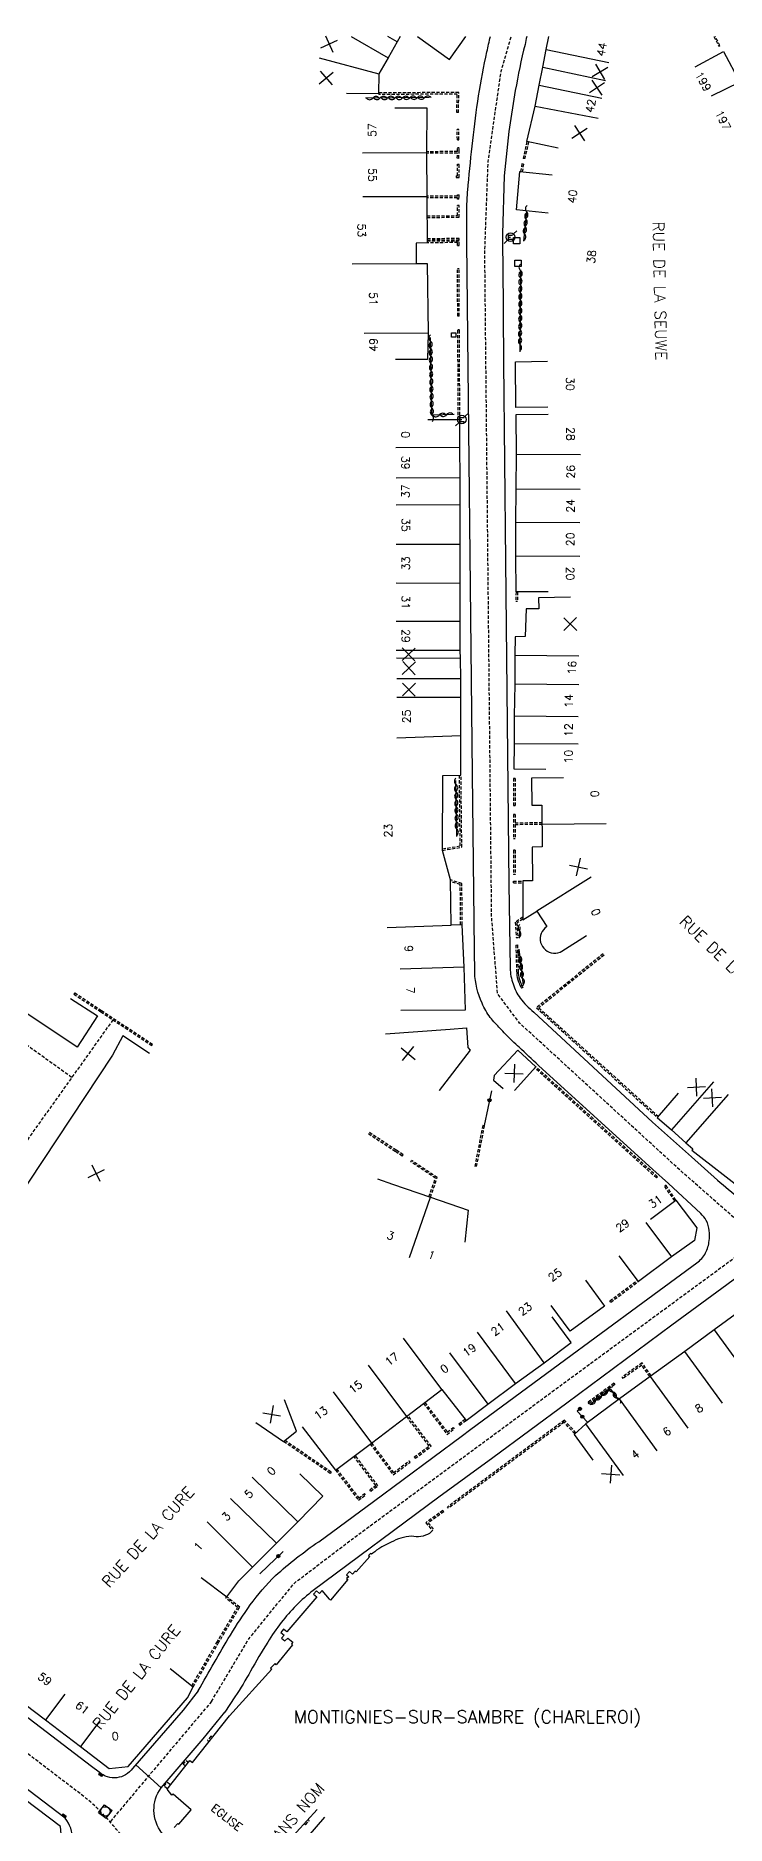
# Model space of a CAD drawing. Header units: millimetres. Extents: x 155999 to 157000, y 122000 to 123000.
# Drawn here: x 156591.9 to 156699.7, y 122720.7 to 123000.1 of the extents above; entities that cross this region are included whole.
import ezdxf
from ezdxf.enums import TextEntityAlignment as Align

# ---------------------------------------------------------------- set-up
doc = ezdxf.new("R2010")
doc.units = ezdxf.units.MM
doc.linetypes.add('DASHED', pattern=[0.75, 0.5, -0.25])
doc.layers.get('0').update_dxf_attribs({"linetype": 'CONTINUOUS'})
for name, color, linetype in [('W0001', 6, 'DASHED'), ('W0008', 7, 'CONTINUOUS'), ('W0100', 7, 'CONTINUOUS'), ('W0112', 1, 'DASHED'), ('W0310', 3, 'CONTINUOUS'), ('W0322', 7, 'CONTINUOUS'), ('W0334', 7, 'CONTINUOUS'), ('W0400', 7, 'CONTINUOUS'), ('W0420', 7, 'CONTINUOUS'), ('W0471', 7, 'CONTINUOUS'), ('W0980', 7, 'CONTINUOUS'), ('W0984', 7, 'CONTINUOUS'), ('W0989', 7, 'CONTINUOUS'), ('W0991', 7, 'CONTINUOUS'), ('W1102', 7, 'CONTINUOUS')]:
    doc.layers.add(name, color=color, linetype=linetype)
doc.styles.get("Standard").update_dxf_attribs({"font": 'romans.shx', "width": 0.85})

# ---------------------------------------------------------------- blocks, each defined once
blk = doc.blocks.new('t322o')
at = {"color": 0, "linetype": 'Continuous'}
for radius in [0.25, 0.15]:
    blk.add_circle((0, 0), radius, dxfattribs=at)
blk = doc.blocks.new('t310o')
at = {"color": 0, "linetype": 'Continuous'}
for centre, start, end in [((-0.5, 0.38), 216.8699, 323.1304), ((0.5, -0.37), 36.8699, 143.1303)]:
    blk.add_arc(centre, 0.625, start, end, dxfattribs=at)
blk = doc.blocks.new('t991o')
at = {"color": 0, "linetype": 'Continuous'}
for p, q in [((-1, 1), (1, -1)), ((-1, -1), (1, 1))]:
    blk.add_line(p, q, dxfattribs=at)
blk = doc.blocks.new('T420')
for p, q in [((0.75, 0.75), (-0.75, 0.75)), ((-0.75, 0.75), (-0.75, -0.75)), ((0.75, 0.75), (0.75, -0.75)), ((0.75, -0.75), (-0.75, -0.75))]:
    blk.add_line(p, q)
blk.add_ellipse((0, 0), major_axis=(-0.53, 0.53), ratio=1, start_param=3.926991, end_param=10.210176)
blk = doc.blocks.new('T400')
for p, q in [((-0.15, 0.3), (0.15, 0.3)), ((-0.15, -0.25), (-0.15, 0.3)), ((-0.15, 0.15), (0.15, 0.15)), ((-0.15, 0), (0.15, 0)), ((0.15, 0.3), (0.15, -0.25)), ((-0.15, -0.15), (0.15, -0.15)), ((-0.15, -0.25), (-0.15, -0.3)), ((-0.15, -0.3), (0.15, -0.3)), ((0.15, -0.3), (0.15, -0.25))]:
    blk.add_line(p, q)
blk = doc.blocks.new('T471')
for p, q in [((-0.333334, 0.333334), (-0.333334, -0.333334)), ((-0.333334, 0.333334), (0.333334, 0.333334)), ((-0.333334, 0), (0, 0)), ((0.500001, 0.500001), (1.000002, 1.000002)), ((-0.500001, -0.500001), (-1.000002, -1.000002)), ((-0.333334, -0.333334), (0.333334, -0.333334))]:
    blk.add_line(p, q)
blk.add_ellipse((0, 0), major_axis=(0.471405, 0.471405), ratio=1, start_param=5.4977871438, end_param=11.780972451)
blk = doc.blocks.new('t112o')
at = {"color": 0, "linetype": 'Continuous'}
for p, q in [((-0.5, 0.5), (0.5, 0.5)), ((-0.5, -0.5), (-0.5, 0.5)), ((0.5, 0.5), (0.5, -0.5)), ((0.5, -0.5), (-0.5, -0.5))]:
    blk.add_line(p, q, dxfattribs=at)

msp = doc.modelspace()

# ---------------------------------------------------------------- linework, layer by layer
at = {"layer": 'W0001', "flags": 128}
for points in [[(156704.85, 122812.1), (156692.52, 122822.96), (156667.46, 122845.93), (156664.02, 122850.53), (156663.09, 122862.48), (156662.02, 122966.19), (156662.54, 122980.46), (156664.58, 122994.59), (156666.14, 123000)], [(156573.29, 122854.84), (156594.89, 122839.35), (156597.51, 122837.47), (156597.51, 122837.47)], [(156603.91, 122846.44), (156584.76, 122819.6), (156568.99, 122825.82), (156562.53, 122828.48), (156540.49, 122835.17), (156512.54, 122846.91), (156499.47, 122851.11), (156492.01, 122853.5), (156492.01, 122853.5)], [(156619.32, 122739.99), (156625.18, 122749.8), (156632.27, 122758.48), (156641.02, 122765.14), (156674.27, 122789.64), (156704.85, 122812.1), (156725.44, 122827.21), (156733.48, 122833.09), (156743.2, 122840.59), (156743.2, 122840.59)], [(156619.32, 122739.99), (156603.47, 122721.2)]]:
    msp.add_lwpolyline(points, dxfattribs=at)
msp.add_lwpolyline([(157000, 122333.19), (156935.62, 122398.87), (156822.82, 122512.75), (156740.96, 122593.04), (156629.21, 122701.82, 0.081137), (156623.14, 122705.52, -0.062082), (156617.07, 122709.22), (156608.76, 122715.92, -0.05496), (156603.95, 122720.62, 0.055454), (156599.15, 122725.32), (156494.7, 122804.82), (156462.71, 122812.33)], format="xyb", dxfattribs=at)
at = {"layer": 'W0008', "flags": 128}
for points in [[(156617.26, 122741.64, -0.0102), (156622.27, 122750.35, -0.0204), (156625.38, 122755.06, -0.0444), (156629.33, 122759.65, -0.0317), (156636.07, 122764.94), (156644.61, 122771.24), (156658.53, 122781.51), (156659.61, 122782.36), (156673.71, 122792.71), (156686.73, 122802.28), (156695.14, 122808.47, 0.1101), (156696.52, 122810.04, 0.0963), (156697.08, 122811.94, 0.0561), (156697.07, 122813.52, 0.0929), (156696.63, 122815.09, 0.0831), (156695.75, 122816.19), (156690.71, 122820.87), (156688.25, 122823.07), (156670.41, 122839.32, -0.0026), (156667.4, 122842.15, -0.0167), (156665.26, 122844.21, -0.0007), (156664.44, 122845.09, -0.0228), (156662.87, 122846.81, -0.0614), (156661.6, 122849.02, -0.0995), (156660.45, 122853.85), (156660.39, 122857.33), (156660.09, 122884.85), (156659.2, 122967.82, -0.0039), (156659.22, 122971.84, -0.0198), (156659.33, 122975.77, -0.0056), (156659.43, 122976.78, -0.0128), (156661.03, 122990.72, -0.0146), (156662.36, 122997.63, -0.005811), (156662.9, 123000, -0.0302)], [(156668.57, 123000, 0.006866), (156668.31, 122998.76, 0.019), (156666.79, 122991.55), (156665.76, 122985.15), (156665.06, 122978.23), (156664.78, 122969.21), (156664.78, 122968.24, 0.0021), (156664.83, 122964.56), (156664.95, 122949.1), (156665.25, 122918.06), (156665.79, 122867.62), (156665.97, 122854.52, 0.0773), (156666.43, 122852.04, 0.0773), (156667.55, 122849.8, 0.0475), (156669.66, 122847.65), (156688.24, 122830.46), (156694.34, 122825.04), (156698.39, 122821.42, 0.0061), (156701.85, 122818.48, 0.0807)], [(156744.82, 122838.43), (156726.06, 122824.24), (156691.25, 122798.73), (156674.82, 122786.58), (156663.27, 122778.06), (156654.85, 122771.87), (156635.21, 122757.32, 0.039), (156632.53, 122754.95, 0.0293), (156630.22, 122752.32, 0.0247), (156628.1, 122749.24, 0.0101), (156625.42, 122744.73, -0.0187), (156622.99, 122740.72), (156621.38, 122738.34), (156621.38, 122738.34)]]:
    msp.add_lwpolyline(points, format="xyb", dxfattribs=at)
at = {"layer": 'W0008'}
for points in [[(156585.05, 122701.45), (156596.47, 122715.12, 0.350568), (156596.44, 122721.76), (156560.08, 122749.41), (156518.18, 122781.27, 0.471268), (156505.3, 122779.18), (156503.55, 122773.36)], [(156617.26, 122741.64), (156614.9, 122738.64), (156606.99, 122729.54, -0.442492), (156601.77, 122728.93), (156600.57, 122729.85), (156566.66, 122755.72)], [(156636.95, 122721.92), (156629.45, 122713.25), (156627.94, 122711.54, -0.309897), (156619.89, 122712.36), (156611.57, 122719.44, -0.333608), (156611.44, 122726.49), (156618.02, 122734.16), (156621.38, 122738.34)]]:
    msp.add_lwpolyline(points, format="xyb", dxfattribs=at)
at = {"layer": 'W0100', "flags": 128}
for points in [[(156648.82, 123000), (156648.34, 122999.15), (156646.9, 122996.67), (156645.45, 122994.17), (156645.43, 122991.05), (156640.43, 122991.08), (156640.43, 122991.08)], [(156651.51, 123000), (156656.5, 122996.44), (156659.07, 123000)], [(156673.51, 122982.57), (156668.61, 122983.59), (156669.89, 122989.11), (156670.51, 122992.4), (156671.07, 122995.2), (156671.62, 122997.97), (156672.03, 123000)], [(156647.94, 122988.87), (156652.94, 122988.87), (156652.93, 122981.88), (156652.98, 122974.99), (156653.03, 122967.76), (156651.29, 122967.75), (156651.3, 122964.54), (156653.03, 122964.55), (156653.19, 122953.74), (156653.09, 122949.54), (156648.09, 122949.54), (156648.09, 122949.54)], [(156671.94, 122972.41), (156666.97, 122972.93), (156667.51, 122978.92), (156672.57, 122978.39), (156672.57, 122978.39)], [(156656.84, 122953.73), (156657.5, 122953.73), (156657.51, 122953.05), (156656.84, 122953.05), (156656.84, 122953.73), (156656.84, 122953.73)], [(156671.89, 122942.12), (156666.89, 122942.05), (156666.8, 122949.22), (156671.8, 122949.28), (156671.8, 122949.28)], [(156648.9, 122847.95), (156659.02, 122848.01), (156658.79, 122854.68), (156658.46, 122861.3), (156656.74, 122861.21), (156656.68, 122868.28), (156655.41, 122872.89), (156655.46, 122884.58), (156658.3, 122884.65), (156658.29, 122890.83), (156658.3, 122896.79), (156658.27, 122899.72), (156658.21, 122902.89), (156658.17, 122904.16), (156658.17, 122908.66), (156658.16, 122914.65), (156658.19, 122920.68), (156658.15, 122926.92), (156658.15, 122931.07), (156658.14, 122935.85), (156658.11, 122940.14), (156653.11, 122940.16), (156653.11, 122940.16)], [(156671.9, 122913.27), (156666.9, 122913.26), (156666.86, 122918.9), (156666.89, 122924.16), (156666.92, 122929.36), (156666.95, 122934.79), (156666.91, 122941), (156671.91, 122941.04), (156671.91, 122941.04)], [(156675.43, 122912.44), (156670.43, 122912.34), (156670.46, 122910.65), (156668.46, 122910.61), (156668.34, 122906.29), (156666.74, 122906.26), (156666.72, 122903.38), (156666.69, 122898.86), (156666.62, 122893.85), (156666.61, 122889.56), (156666.58, 122885.63), (156671.58, 122885.61), (156671.58, 122885.61)], [(156597.3, 122849.76), (156601.5, 122847.05), (156598.34, 122842.15), (156574.51, 122858.04), (156577.22, 122862.25), (156577.22, 122862.25)], [(156609.62, 122841.18), (156605.45, 122843.94), (156603.87, 122840.94), (156586.45, 122814.63), (156584.84, 122812.33), (156589.08, 122809.68), (156589.08, 122809.68)], [(156646.5, 122844.25), (156656.59, 122844.98), (156659.14, 122845.19), (156659.39, 122842.14), (156659.75, 122841.71), (156654.9, 122835.38), (156654.9, 122835.38)], [(156666.65, 122835.39), (156670.02, 122839.09), (156667.16, 122841.7), (156663.51, 122837.76), (156663.38, 122837.03), (156664.87, 122835.71), (156664.87, 122835.71)], [(156692.23, 122834.97), (156688.93, 122831.21), (156691.18, 122829.24), (156693.43, 122827.25), (156694.52, 122826.29), (156694.35, 122826.07), (156704.17, 122818.48), (156706.33, 122818.64), (156709.62, 122821.08), (156712.79, 122823.36), (156709.87, 122827.42), (156709.87, 122827.42)], [(156732.15, 122820.39), (156729.17, 122824.4), (156724.09, 122820.66), (156717.69, 122815.87), (156711.61, 122811.47), (156705.81, 122807.2), (156707.42, 122804.98), (156703.06, 122801.82), (156697.88, 122798.04), (156693.3, 122794.65), (156687.85, 122790.76), (156683.07, 122787.24), (156677.81, 122783.37), (156675.98, 122781.7), (156678.92, 122777.66), (156678.92, 122777.66)], [(156645.23, 122821.62), (156647.6, 122820.8), (156653.54, 122818.75), (156659.42, 122816.72), (156658.9, 122811.74), (156658.9, 122811.74)], [(156687.89, 122815.3), (156691.89, 122818.3), (156695.14, 122813.97), (156694.78, 122811.96), (156691.2, 122809.42), (156686.01, 122805.57), (156683.04, 122809.59), (156683.04, 122809.59)], [(156677.73, 122805.77), (156680.7, 122801.74), (156675.36, 122797.81), (156672.39, 122801.84), (156672.39, 122801.84)], [(156633.48, 122782.86), (156638.68, 122776.13), (156644.32, 122780.34), (156649.78, 122784.49), (156655.31, 122788.7), (156659.09, 122783.88), (156662.5, 122786.43), (156666.84, 122789.65), (156671.29, 122792.89), (156675.52, 122796.04), (156672.54, 122800.05), (156672.54, 122800.05)], [(156617.71, 122759.33), (156621.71, 122756.33), (156623.6, 122758.85), (156625.71, 122760.97), (156629.49, 122764.72), (156632.82, 122768.06), (156636.71, 122772.06), (156633.12, 122775.54), (156633.12, 122775.54)]]:
    msp.add_lwpolyline(points, dxfattribs=at)
at = {"layer": 'W0100'}
for points in [[(156694.9, 122995.28), (156699.3, 122997.65), (156701.87, 122992.9), (156703.08, 122990.45)], [(156626.23, 122783.55), (156630.56, 122780.6), (156632.58, 122782.2), (156630.72, 122787.1)], [(156583.52, 122702.7), (156587.49, 122708.46), (156588.07, 122708.06), (156589.92, 122710.75), (156590.15, 122710.59), (156593.31, 122714.28), (156596, 122717.47), (156595.7, 122720.46), (156586.31, 122727.59), (156580.8, 122731.71), (156575.06, 122736.1), (156570.11, 122739.91), (156565, 122743.83), (156559.58, 122747.89), (156555.6, 122750.93), (156551.74, 122753.89), (156547.1, 122757.37), (156544.1, 122753.37)], [(156587.14, 122741.87), (156593.37, 122737.13), (156598.85, 122732.96), (156603.35, 122729.54), (156606.32, 122729.85), (156615.55, 122740.58), (156616.47, 122742.28)], [(156613.5, 122720.31), (156614.05, 122720.95), (156614.22, 122720.82), (156616.16, 122723.06), (156613.32, 122725.53), (156613.14, 122725.35), (156612.39, 122726.29), (156615.95, 122730.79), (156616.37, 122730.46), (156622.12, 122737.74)], [(156635.81, 122723.09), (156630.99, 122717.83)]]:
    msp.add_lwpolyline(points, dxfattribs=at)
at = {"layer": 'W0100', "flags": 128}
for points in [[(156674.32, 122884.22), (156669.32, 122884.18), (156669.35, 122879.94), (156670.93, 122879.95), (156671, 122873.44), (156669.42, 122873.42), (156669.46, 122868.15), (156667.95, 122868.13), (156667.96, 122862.03), (156670.16, 122863.41), (156671.7, 122860.99, 0.7143), (156672.76, 122856.84, 0.1584), (156674.08, 122857.17), (156677.93, 122859.6), (156677.93, 122859.6)], [(156653.83, 122766.68), (156653.4, 122766.24, -0.1862), (156650.56, 122765.8, 0.105), (156647.38, 122764.85, 0.0287), (156645.76, 122764.02, 0.0235), (156644.51, 122763.15), (156644.34, 122762.97), (156644.17, 122763.11), (156643.87, 122762.77), (156644.05, 122762.61), (156641.94, 122760.21), (156641.77, 122760.35), (156641.35, 122759.87), (156640.86, 122760.29), (156640.42, 122759.78), (156640.77, 122759.47), (156640.43, 122759.2), (156640.62, 122759.04), (156637.91, 122755.83), (156637.75, 122755.96), (156636.63, 122757.34), (156636.21, 122756.87), (156635.71, 122757.27), (156635.28, 122756.77), (156635.77, 122756.34), (156631.09, 122750.87), (156630.59, 122751.28), (156630.16, 122750.78), (156630.66, 122750.36), (156630.25, 122749.87), (156630.77, 122749.44), (156631.25, 122749.89), (156632.02, 122749.26), (156631.82, 122749), (156631.98, 122748.84), (156629.43, 122745.72), (156629.25, 122745.9), (156628.54, 122745.2), (156628.72, 122745.04), (156622.12, 122737.74), (156622.12, 122737.74)]]:
    msp.add_lwpolyline(points, format="xyb", dxfattribs=at)
at = {"layer": 'W0112'}
for p, q in [((156657.96, 122991.28), (156645.48, 122991.19)), ((156645.48, 122991.19), (156645.48, 122990.94)), ((156657.71, 122991.02), (156645.48, 122990.94)), ((156657.65, 122988.13), (156657.71, 122991.02)), ((156657.9, 122988.12), (156657.96, 122991.28)), ((156657.9, 122988.12), (156657.65, 122988.13)), ((156657.95, 122985.48), (156657.7, 122985.47)), ((156657.73, 122983.88), (156657.7, 122985.47)), ((156657.73, 122983.88), (156657.98, 122983.88)), ((156657.98, 122983.88), (156657.95, 122985.48)), ((156668.61, 122983.59), (156668.01, 122980.98)), ((156668.86, 122983.54), (156668.25, 122980.93)), ((156657.76, 122982.04), (156652.93, 122982.01)), ((156657.75, 122981.79), (156652.93, 122981.76)), ((156657.7, 122980.99), (156657.75, 122981.79)), ((156657.95, 122980.98), (156657.7, 122980.99)), ((156658, 122982.63), (156657.75, 122982.62)), ((156657.76, 122982.04), (156657.75, 122982.62)), ((156657.95, 122980.98), (156658.01, 122982.04)), ((156658.01, 122982.04), (156658, 122982.63)), ((156668.25, 122980.93), (156668.01, 122980.98)), ((156657.53, 122978.26), (156657.76, 122978.26)), ((156657.53, 122978.26), (156657.54, 122978.01)), ((156657.54, 122978.01), (156658.01, 122978.01)), ((156657.76, 122978.26), (156657.77, 122980.06)), ((156657.77, 122980.06), (156658.02, 122980.06)), ((156658.01, 122978.01), (156658.02, 122980.06)), ((156667.83, 122980.14), (156667.6, 122978.91)), ((156668.08, 122980.09), (156667.83, 122980.14)), ((156668.08, 122980.09), (156667.85, 122978.89)), ((156657.74, 122975.08), (156652.98, 122975.06)), ((156657.74, 122975.3), (156657.99, 122975.3)), ((156657.74, 122975.08), (156657.74, 122975.3)), ((156657.98, 122974.58), (156657.99, 122975.08)), ((156657.99, 122975.08), (156657.99, 122975.3)), ((156657.73, 122974.83), (156652.98, 122974.81)), ((156657.73, 122974.59), (156657.73, 122974.83)), ((156657.98, 122974.58), (156657.73, 122974.59)), ((156657.99, 122973.6), (156657.74, 122973.6)), ((156657.75, 122972.03), (156657.74, 122973.6)), ((156658, 122971.78), (156657.99, 122973.6)), ((156653, 122972), (156657.75, 122972.03)), ((156653, 122971.75), (156658, 122971.78)), ((156658.03, 122968.45), (156653.02, 122968.42)), ((156658.03, 122968.2), (156653.02, 122968.17)), ((156658.02, 122968.07), (156653.02, 122968.04)), ((156657.77, 122967.82), (156653.02, 122967.79)), ((156657.77, 122967.37), (156657.77, 122967.82)), ((156657.77, 122967.37), (156658.02, 122967.37)), ((156658.02, 122967.37), (156658.02, 122968.07)), ((156658.03, 122968.2), (156658.03, 122968.45)), ((156657.76, 122963.78), (156658.01, 122963.78)), ((156657.79, 122956.34), (156657.76, 122963.78)), ((156658.04, 122956.34), (156658.01, 122963.78)), ((156658.04, 122956.34), (156657.79, 122956.34)), ((156658.07, 122954.2), (156657.82, 122954.2)), ((156657.86, 122940.14), (156657.82, 122954.2)), ((156658.11, 122940.14), (156658.07, 122954.2)), ((156658.11, 122940.14), (156658.11, 122940.14)), ((156666.9, 122913.26), (156666.86, 122911.76)), ((156667.11, 122911.75), (156666.86, 122911.76)), ((156666.9, 122913.26), (156666.9, 122913.26)), ((156667.15, 122913.26), (156667.11, 122911.75)), ((156658.18, 122873.61), (156658.05, 122884.65)), ((156658.3, 122884.65), (156658.3, 122884.65)), ((156658.43, 122873.4), (156658.3, 122884.65)), ((156666.76, 122884.14), (156666.51, 122884.14)), ((156666.51, 122884.14), (156666.52, 122879.9)), ((156666.76, 122884.14), (156666.77, 122879.9)), ((156666.52, 122879.9), (156666.77, 122879.9)), ((156666.51, 122878.52), (156666.5, 122876.96)), ((156666.76, 122878.52), (156666.51, 122878.52)), ((156666.76, 122878.52), (156666.75, 122877.21)), ((156666.75, 122877.21), (156670.96, 122877.26)), ((156666.5, 122876.96), (156666.51, 122874.72)), ((156666.76, 122874.72), (156666.51, 122874.72)), ((156666.75, 122876.96), (156670.96, 122877.01)), ((156666.75, 122876.96), (156666.76, 122874.72)), ((156655.41, 122872.89), (156658.43, 122873.4)), ((156655.42, 122873.14), (156658.18, 122873.61)), ((156666.78, 122872.94), (156666.53, 122872.94)), ((156666.53, 122872.94), (156666.53, 122869.11)), ((156666.78, 122872.94), (156666.78, 122869.11)), ((156666.78, 122869.11), (156666.53, 122869.11)), ((156658.43, 122867.74), (156656.68, 122868.28)), ((156658.18, 122867.56), (156656.68, 122868.02)), ((156658.23, 122864.34), (156658.18, 122867.56)), ((156658.48, 122864.34), (156658.43, 122867.74)), ((156666.49, 122868.09), (156667.95, 122868.08)), ((156666.49, 122867.84), (156666.49, 122868.09)), ((156666.49, 122867.84), (156667.95, 122867.83)), ((156658.21, 122861.28), (156658.23, 122864.35)), ((156658.46, 122861.3), (156658.48, 122864.34)), ((156667.96, 122862.48), (156666.79, 122861.67)), ((156666.79, 122861.67), (156666.95, 122859.24)), ((156667.96, 122862.18), (156667.05, 122861.54)), ((156667.05, 122861.54), (156667.2, 122859.25)), ((156666.87, 122858.12), (156667.12, 122858.13)), ((156666.87, 122858.12), (156666.98, 122854.07)), ((156667.2, 122859.25), (156666.95, 122859.24)), ((156667.12, 122858.13), (156667.23, 122854.08)), ((156680.5, 122856.74), (156670.09, 122848.33)), ((156680.66, 122856.54), (156670.47, 122848.32)), ((156666.98, 122854.07), (156667, 122853.72)), ((156667, 122853.72), (156667.04, 122853.37)), ((156667.04, 122853.37), (156667.1, 122853.03)), ((156667.1, 122853.03), (156667.19, 122852.68)), ((156667.19, 122852.68), (156667.29, 122852.35)), ((156667.23, 122854.08), (156667.25, 122853.74)), ((156667.25, 122853.74), (156667.29, 122853.41)), ((156667.29, 122853.41), (156667.35, 122853.08)), ((156667.29, 122852.35), (156667.37, 122852.15)), ((156667.35, 122853.08), (156667.43, 122852.75)), ((156667.37, 122852.15), (156667.45, 122851.96)), ((156667.43, 122852.75), (156667.53, 122852.44)), ((156667.45, 122851.96), (156667.54, 122851.77)), ((156667.53, 122852.44), (156667.6, 122852.25)), ((156667.6, 122852.25), (156667.68, 122852.06)), ((156667.68, 122852.06), (156667.77, 122851.87)), ((156597.97, 122850.66), (156597.83, 122850.45)), ((156597.83, 122850.45), (156602.01, 122847.7)), ((156597.97, 122850.66), (156602.14, 122847.9)), ((156667.54, 122851.77), (156667.63, 122851.58)), ((156667.63, 122851.58), (156667.73, 122851.39)), ((156667.95, 122851.5), (156667.73, 122851.39)), ((156667.77, 122851.87), (156667.86, 122851.69)), ((156667.86, 122851.69), (156667.95, 122851.5)), ((156602.01, 122847.7), (156605.81, 122845.19)), ((156602.14, 122847.9), (156605.94, 122845.4)), ((156670.09, 122848.33), (156688.93, 122831.21)), ((156670.47, 122848.32), (156689.09, 122831.4)), ((156605.81, 122845.19), (156609.98, 122842.43)), ((156605.94, 122845.4), (156610.12, 122842.64)), ((156609.98, 122842.43), (156610.12, 122842.64)), ((156688.83, 122821.75), (156669.85, 122838.91)), ((156670.02, 122839.09), (156670.02, 122839.09)), ((156689, 122821.93), (156670.02, 122839.09)), ((156661.69, 122829.94), (156660.45, 122823.54)), ((156661.93, 122829.89), (156660.69, 122823.49)), ((156661.93, 122829.89), (156661.69, 122829.94)), ((156648.03, 122825.87), (156643.85, 122828.61)), ((156648.17, 122826.08), (156643.99, 122828.82)), ((156649.1, 122825.16), (156648.03, 122825.87)), ((156649.24, 122825.37), (156648.17, 122826.08)), ((156649.1, 122825.16), (156649.24, 122825.37)), ((156650.44, 122824.28), (156650.58, 122824.49)), ((156654.3, 122821.7), (156650.44, 122824.28)), ((156654.59, 122821.8), (156650.58, 122824.49)), ((156653.3, 122818.83), (156654.3, 122821.7)), ((156653.54, 122818.75), (156654.59, 122821.8)), ((156688.83, 122821.75), (156689, 122821.93)), ((156690.34, 122820.61), (156690.13, 122820.47)), ((156691.69, 122818.15), (156690.13, 122820.47)), ((156691.89, 122818.3), (156690.34, 122820.61)), ((156681.56, 122802.55), (156685.86, 122805.77)), ((156681.71, 122802.35), (156686.01, 122805.57)), ((156681.71, 122802.35), (156681.56, 122802.55)), ((156686.59, 122792.85), (156683.5, 122790.65)), ((156683.64, 122790.45), (156683.5, 122790.65)), ((156686.54, 122792.5), (156683.64, 122790.45)), ((156687.81, 122790.73), (156686.54, 122792.5)), ((156688.01, 122790.87), (156686.59, 122792.85)), ((156682.2, 122789.68), (156678.11, 122786.68)), ((156682.34, 122789.48), (156678.26, 122786.48)), ((156682.2, 122789.68), (156682.34, 122789.48)), ((156652.45, 122786.52), (156656.12, 122781.7)), ((156652.64, 122786.67), (156656.16, 122782.05)), ((156678.11, 122786.68), (156678.26, 122786.48)), ((156653.31, 122779.89), (156649.8, 122784.5)), ((156653.66, 122779.84), (156650, 122784.66)), ((156656.12, 122781.7), (156657.25, 122782.59)), ((156656.16, 122782.05), (156657.09, 122782.79)), ((156674.46, 122783.91), (156656.2, 122770.37)), ((156674.43, 122783.58), (156656.35, 122770.17)), ((156657.09, 122782.79), (156657.25, 122782.59)), ((156657.96, 122783.34), (156658.94, 122784.08)), ((156657.96, 122783.34), (156658.11, 122783.14)), ((156658.11, 122783.14), (156659.09, 122783.88)), ((156676.07, 122781.79), (156674.43, 122783.58)), ((156676.26, 122781.95), (156674.46, 122783.91)), ((156637.87, 122775.61), (156630.56, 122780.6)), ((156638.01, 122775.81), (156630.76, 122780.76)), ((156644.12, 122780.19), (156647.71, 122775.38)), ((156644.32, 122780.34), (156647.76, 122775.73)), ((156651.01, 122778.17), (156653.31, 122779.89)), ((156651.16, 122777.97), (156653.66, 122779.84)), ((156644.97, 122773.72), (156641.56, 122778.28)), ((156645.32, 122773.67), (156641.77, 122778.43)), ((156647.71, 122775.38), (156650.35, 122777.35)), ((156647.76, 122775.73), (156650.2, 122777.55)), ((156650.35, 122777.35), (156650.2, 122777.55)), ((156651.01, 122778.17), (156651.16, 122777.97)), ((156638.01, 122775.81), (156637.87, 122775.61)), ((156638.68, 122776.13), (156642.28, 122771.42)), ((156638.88, 122776.28), (156642.33, 122771.77)), ((156644.04, 122773.03), (156644.97, 122773.72)), ((156642.28, 122771.42), (156643.4, 122772.25)), ((156642.33, 122771.77), (156643.25, 122772.45)), ((156643.4, 122772.25), (156643.25, 122772.45)), ((156644.19, 122772.83), (156644.04, 122773.03)), ((156644.19, 122772.83), (156645.32, 122773.67)), ((156655.48, 122769.81), (156652.8, 122767.91)), ((156655.63, 122769.61), (156653.16, 122767.87)), ((156655.63, 122769.61), (156655.48, 122769.81)), ((156656.35, 122770.17), (156656.2, 122770.37)), ((156652.8, 122767.91), (156653.83, 122766.7)), ((156653.16, 122767.87), (156654.02, 122766.86)), ((156620.15, 122749.19), (156623.39, 122754.67)), ((156620.37, 122749.07), (156623.72, 122754.73)), ((156621.56, 122756.14), (156621.71, 122756.33)), ((156623.39, 122754.67), (156621.56, 122756.14)), ((156623.72, 122754.73), (156621.71, 122756.33)), ((156616.25, 122742.41), (156620.15, 122749.19)), ((156616.47, 122742.28), (156620.37, 122749.07))]:
    msp.add_line(p, q, dxfattribs=at)
for points in [[(156697.81, 123000), (156698.6, 122998.5), (156698.77, 122998.59), (156698.03, 123000)], [(156619.46, 122734.37), (156619.22, 122734.55), (156618.67, 122733.93), (156618.94, 122733.71)], [(156615.23, 122729.88), (156614.87, 122730.17), (156615.38, 122730.78), (156615.72, 122730.51)], [(156612.44, 122726.35), (156611.91, 122726.78), (156612.44, 122727.39), (156612.95, 122726.99)], [(156633.82, 122720.93), (156634.03, 122720.74), (156634.59, 122721.38), (156634.4, 122721.55)]]:
    msp.add_lwpolyline(points, dxfattribs=at)
at = {"layer": 'W0310'}
for p, q in [((156653.38, 122990.46), (156643.38, 122990.39)), ((156668.12, 122968.02), (156668.58, 122972.66)), ((156667.6, 122963.55), (156667.51, 122950.75)), ((156657.66, 122875.09), (156657.52, 122883.84)), ((156667.47, 122860.94), (156667.4, 122859.18)), ((156667.36, 122857.5), (156668.03, 122851.81))]:
    msp.add_line(p, q, dxfattribs=at)
at = {"layer": 'W0310', "flags": 128}
for points in [[(156657.21, 122941), (156653.77, 122940.86), (156653.53, 122953.02), (156653.53, 122953.02)], [(156678.42, 122786.34), (156681.66, 122788.77), (156682.81, 122787.15), (156682.81, 122787.15)]]:
    msp.add_lwpolyline(points, dxfattribs=at)
at = {"layer": 'W0322'}
for p, q in [((156663.08, 122835.37), (156661.92, 122829.96)), ((156626.89, 122759.9), (156630.53, 122763.42))]:
    msp.add_line(p, q, dxfattribs=at)
at = {"layer": 'W0322', "flags": 128}
msp.add_lwpolyline([(156676.9, 122785.69), (156676.46, 122785.33), (156678.05, 122783.59), (156678.05, 122783.59)], dxfattribs=at)
at = {"layer": 'W0334'}
msp.add_lwpolyline([(156611.44, 122726.49), (156607.48, 122730.1)], dxfattribs=at)
at = {"layer": 'W1102'}
for p, q in [((156641.13, 123000), (156646.9, 122996.67)), ((156648.34, 122999.15), (156646.87, 123000)), ((156671.62, 122997.97), (156681.41, 122995.94)), ((156636.12, 122996.7), (156645.45, 122994.17)), ((156671.07, 122995.2), (156680.86, 122993.16)), ((156670.51, 122992.4), (156680.3, 122990.37)), ((156701.87, 122992.9), (156697.39, 122990.68)), ((156669.89, 122989.11), (156679.71, 122987.25)), ((156642.93, 122981.84), (156652.93, 122981.88)), ((156652.98, 122974.99), (156642.98, 122974.95)), ((156641.3, 122964.5), (156651.3, 122964.54)), ((156643.19, 122953.7), (156653.19, 122953.74)), ((156648.14, 122935.81), (156658.14, 122935.85)), ((156666.95, 122934.79), (156676.95, 122934.74)), ((156658.15, 122931.07), (156648.15, 122931.03)), ((156666.92, 122929.36), (156676.92, 122929.31)), ((156648.15, 122926.88), (156658.15, 122926.92)), ((156666.89, 122924.16), (156676.89, 122924.12)), ((156658.19, 122920.68), (156648.19, 122920.68)), ((156666.86, 122918.9), (156676.86, 122918.85)), ((156648.16, 122914.66), (156658.16, 122914.65)), ((156658.17, 122908.66), (156648.17, 122908.66)), ((156648.17, 122904.17), (156658.17, 122904.16)), ((156658.21, 122902.89), (156648.21, 122902.9)), ((156666.72, 122903.38), (156676.72, 122903.3)), ((156648.27, 122899.73), (156658.27, 122899.72)), ((156658.3, 122896.79), (156648.3, 122896.8)), ((156676.69, 122898.78), (156666.69, 122898.86)), ((156676.62, 122893.77), (156666.62, 122893.85)), ((156648.3, 122890.5), (156658.29, 122890.83)), ((156676.61, 122889.48), (156666.61, 122889.56)), ((156670.96, 122877.01), (156680.96, 122877.11)), ((156678.64, 122868.71), (156670.16, 122863.41)), ((156646.75, 122860.87), (156656.74, 122861.21)), ((156658.79, 122854.68), (156648.8, 122854.34)), ((156697.78, 122836.75), (156691.18, 122829.24)), ((156700.03, 122834.76), (156693.43, 122827.25)), ((156650.27, 122809.3), (156653.54, 122818.75)), ((156687.19, 122814.77), (156691.2, 122809.42)), ((156671.29, 122792.89), (156665.4, 122800.97)), ((156655.31, 122788.7), (156649.33, 122796.71)), ((156666.84, 122789.65), (156660.89, 122797.68)), ((156697.88, 122798.04), (156703.76, 122789.95)), ((156656.5, 122794.43), (156662.5, 122786.43)), ((156699.18, 122786.57), (156693.3, 122794.65)), ((156643.8, 122792.5), (156649.78, 122784.49)), ((156687.85, 122790.76), (156693.73, 122782.67)), ((156638.33, 122788.35), (156644.32, 122780.34)), ((156688.95, 122779.15), (156683.07, 122787.24)), ((156683.69, 122775.29), (156677.81, 122783.37)), ((156625.65, 122775.03), (156632.82, 122768.06)), ((156629.49, 122764.72), (156622.31, 122771.69)), ((156625.71, 122760.97), (156618.63, 122768.03)), ((156612.86, 122745.12), (156616.47, 122742.28)), ((156596.4, 122741.11), (156593.37, 122737.13)), ((156601.88, 122736.94), (156598.85, 122732.96))]:
    msp.add_line(p, q, dxfattribs=at)

# ---------------------------------------------------------------- block references
at = {"layer": 'W0112'}
for p in [(156666.99, 122968.14), (156667.2, 122964.57)]:
    msp.add_blockref('t112o', p, dxfattribs=at)
at = {"layer": 'W0310'}
for p, rotation in [((156644.53, 122990.4), 180.4005029909156), ((156645.69, 122990.41), 180.4005029909156), ((156646.84, 122990.42), 180.4005029909156), ((156648, 122990.42), 180.4005029909156), ((156649.15, 122990.43), 180.4005029909156), ((156650.31, 122990.44), 180.4005029909156), ((156651.46, 122990.45), 180.4005029909156), ((156652.62, 122990.46), 180.4005029909156), ((156668.46, 122971.47), 84.41772510422147), ((156668.57, 122972.62), 84.41772510422147), ((156668.24, 122969.17), 84.41772510422147), ((156668.35, 122970.32), 84.41772510422147), ((156667.6, 122963.46), 269.6132261244677), ((156667.58, 122959.99), 269.6132261244677), ((156667.58, 122961.15), 269.6132261244677), ((156667.59, 122962.3), 269.6132261244677), ((156667.56, 122957.68), 269.6132261244677), ((156667.57, 122958.84), 269.6132261244677), ((156667.55, 122955.37), 269.6132261244677), ((156667.55, 122956.53), 269.6132261244677), ((156653.54, 122952.42), 91.10262111579426), ((156667.53, 122953.06), 269.6132261244677), ((156667.52, 122951.91), 269.6132261244677), ((156667.54, 122954.22), 269.6132261244677), ((156653.57, 122951.26), 91.10262111579426), ((156653.59, 122950.11), 91.10262111579426), ((156653.61, 122948.95), 91.10262111579426), ((156653.63, 122947.8), 91.10262111579426), ((156653.66, 122946.65), 91.10262111579426), ((156653.68, 122945.49), 91.10262111579426), ((156653.7, 122944.34), 91.10262111579426), ((156653.72, 122943.18), 91.10262111579426), ((156653.74, 122942.03), 91.10262111579426), ((156653.77, 122940.87), 91.10262111579426), ((156654.91, 122940.9), 182.3714986478552), ((156656.06, 122940.95), 182.3714986478552), ((156657.53, 122883.17), 90.88860065251662), ((156657.55, 122882.02), 90.88860065251662), ((156657.57, 122880.86), 90.88860065251662), ((156657.59, 122879.71), 90.88860065251662), ((156657.61, 122878.55), 90.88860065251662), ((156657.62, 122877.4), 90.88860065251662), ((156657.64, 122876.24), 90.88860065251662), ((156667.44, 122860.33), 267.7477735228176), ((156667.49, 122856.4), 276.7246132291905), ((156667.62, 122855.25), 276.7246132291905), ((156667.76, 122854.1), 276.7246132291905), ((156667.89, 122852.95), 276.7246132291905), ((156679.35, 122787.03), 36.91155101614232), ((156680.27, 122787.73), 36.91155101614232), ((156681.19, 122788.42), 36.91155101614232), ((156681.99, 122788.3), 305.5909855324275), ((156682.66, 122787.36), 305.5909855324275)]:
    msp.add_blockref('t310o', p, dxfattribs=dict(at, rotation=rotation))
at = {"layer": 'W0322'}
for p, rotation in [((156662.76, 122833.87), 257.9124731303211), ((156676.9, 122785.69), 44.04663934296376), ((156677.25, 122784.46), 44.04663934296376), ((156629.77, 122762.69), 44.04663934296376)]:
    msp.add_blockref('t322o', p, dxfattribs=dict(at, rotation=rotation))
at = {"layer": 'W0400'}
for p, rotation in [((156601.98, 122728.55), 234.9130025071802), ((156596.28, 122722.12), 232.544540710865)]:
    msp.add_blockref('T400', p, dxfattribs=dict(at, rotation=rotation))
at = {"layer": 'W0420', "rotation": 142.544540710865}
msp.add_blockref('T420', (156602.73, 122722.81), dxfattribs=at)
at = {"layer": 'W0471'}
for p in [(156666.03, 122968.67), (156658.45, 122940.19)]:
    msp.add_blockref('T471', p, dxfattribs=at)
at = {"layer": 'W0991'}
for p, rotation in [((156637.7, 122998.83), 339.5415257842855), ((156637.24, 122993.53), 355.4112526596727), ((156680.01, 122994.49), 345.2619866094334), ((156679.54, 122992.03), 348.3015820197284), ((156676.82, 122984.92), 348.2494411148895), ((156675.38, 122908.25), 0.4746275170518288), ((156650.11, 122903.52), 358.8660237789221), ((156650.16, 122901.36), 358.3725162180864), ((156650.16, 122898.02), 359.2841228347552), ((156676.66, 122870.3), 33.12193660209855), ((156650.04, 122841.16), 5.74293393659007), ((156666.59, 122838.08), 313.0363329305702), ((156695.1, 122835.94), 47.91763670334629), ((156697.58, 122834.26), 48.12844640915959), ((156601.31, 122822.45), 70.77141001359651), ((156628.72, 122784.83), 306.3647879669392), ((156681.69, 122775.49), 310.7934449017002)]:
    msp.add_blockref('t991o', p, dxfattribs=dict(at, rotation=rotation))

# ---------------------------------------------------------------- texts
at = {"layer": 'W0980'}
msp.add_text('MONTIGNIES-SUR-SAMBRE (CHARLEROI)', height=2, dxfattribs=at).set_placement((156659.29, 122737.44), align=Align.MIDDLE)
at = {"layer": 'W0984'}
msp.add_text('EGLISE', height=1.25, rotation=321.7426, dxfattribs=at).set_placement((156621.7, 122721.87), align=Align.MIDDLE)
at = {"layer": 'W0989'}
for s, rotation, p in [('RUE DE LA SEUWE', 271.2469, (156689.38, 122960.28)), ('RUE DE LA SEUWE', 315.8503, (156700.68, 122854.73)), ('RUE DE LA CURE', 48.0358, (156609.39, 122765.69)), ('RUE DE LA CURE', 51.0651, (156607.56, 122743.8)), ('RUE SANS NOM', 49.1242, (156630.52, 122720.02))]:
    msp.add_text(s, height=1.75, rotation=rotation, dxfattribs=at).set_placement(p, align=Align.MIDDLE)
at = {"layer": 'W0991'}
for s, rotation, p in [('44', 78.5775, (156680.3, 122997.99)), ('199', 299.3397, (156696.14, 122992.98)), ('42', 79.2513, (156678.55, 122989.17)), ('57', 89.9623, (156644.43, 122985.38)), ('197', 296.4644, (156699.24, 122986.93)), ('55', 270.4314, (156644.46, 122978.4)), ('40', 83.9886, (156675.73, 122975.03)), ('53', 270.2536, (156642.78, 122969.72)), ('38', 85.4445, (156678.67, 122965.6)), ('51', 270.8627, (156644.61, 122959.02)), ('49', 88.5553, (156644.64, 122951.85)), ('30', 270.7195, (156675.35, 122945.75)), ('28', 270.3881, (156675.43, 122937.95)), ('0', 270.3469, (156649.62, 122937.82)), ('39', 270.2004, (156649.64, 122933.43)), ('26', 89.7289, (156675.44, 122932.03)), ('37', 89.9737, (156649.65, 122929)), ('24', 89.6823, (156675.41, 122926.71)), ('35', 270.4017, (156649.67, 122923.74)), ('20', 89.6212, (156675.38, 122921.48)), ('33', 89.7024, (156649.68, 122917.71)), ('20', 270.4024, (156675.38, 122916.14)), ('31', 270.0449, (156649.67, 122911.65)), ('29', 270.0726, (156649.67, 122906.4)), ('16', 88.3835, (156675.64, 122901.44)), ('14', 89.2218, (156675.16, 122896.24)), ('25', 89.9567, (156649.79, 122893.82)), ('12', 89.8237, (156675.12, 122891.68)), ('10', 89.6487, (156675.1, 122887.55)), ('0', 270.6065, (156679.21, 122881.72)), ('23', 89.7502, (156646.93, 122875.99)), ('0', 291.527, (156679.37, 122863.25)), ('9', 272.857, (156650.14, 122857.56)), ('7', 271.9289, (156650.41, 122851.05)), ('31', 35.3612, (156688.68, 122818.05)), ('3', 340.922, (156647.29, 122812.76)), ('29', 36.5353, (156683.55, 122814.32)), ('1', 340.921, (156653.7, 122809.7)), ('25', 36.3582, (156672.99, 122806.62)), ('23', 36.6728, (156668.33, 122801.29)), ('21', 36.1139, (156664.06, 122798.14)), ('17', 37.2759, (156647.5, 122793.44)), ('19', 36.493, (156659.61, 122794.87)), ('0', 36.8589, (156655.7, 122791.96)), ('15', 37.2299, (156641.81, 122789.11)), ('13', 36.7413, (156636.41, 122785.04)), ('8', 35.5971, (156695.5, 122785.78)), ('6', 36.3504, (156690.48, 122782.14)), ('0', 45.8227, (156628.67, 122775.98)), ('4', 36.7568, (156685.52, 122778.56)), ('5', 45.0051, (156625.14, 122772.4)), ('3', 44.8143, (156621.61, 122768.88)), ('1', 49.2466, (156617.27, 122764.2)), ('59', 322.7237, (156593.28, 122743.48)), ('61', 322.7647, (156599.14, 122739.02)), ('0', 5.8734, (156604.28, 122734.56))]:
    msp.add_text(s, height=1.25, rotation=rotation, dxfattribs=at).set_placement(p, align=Align.MIDDLE)

doc.saveas('drawing.dxf')
